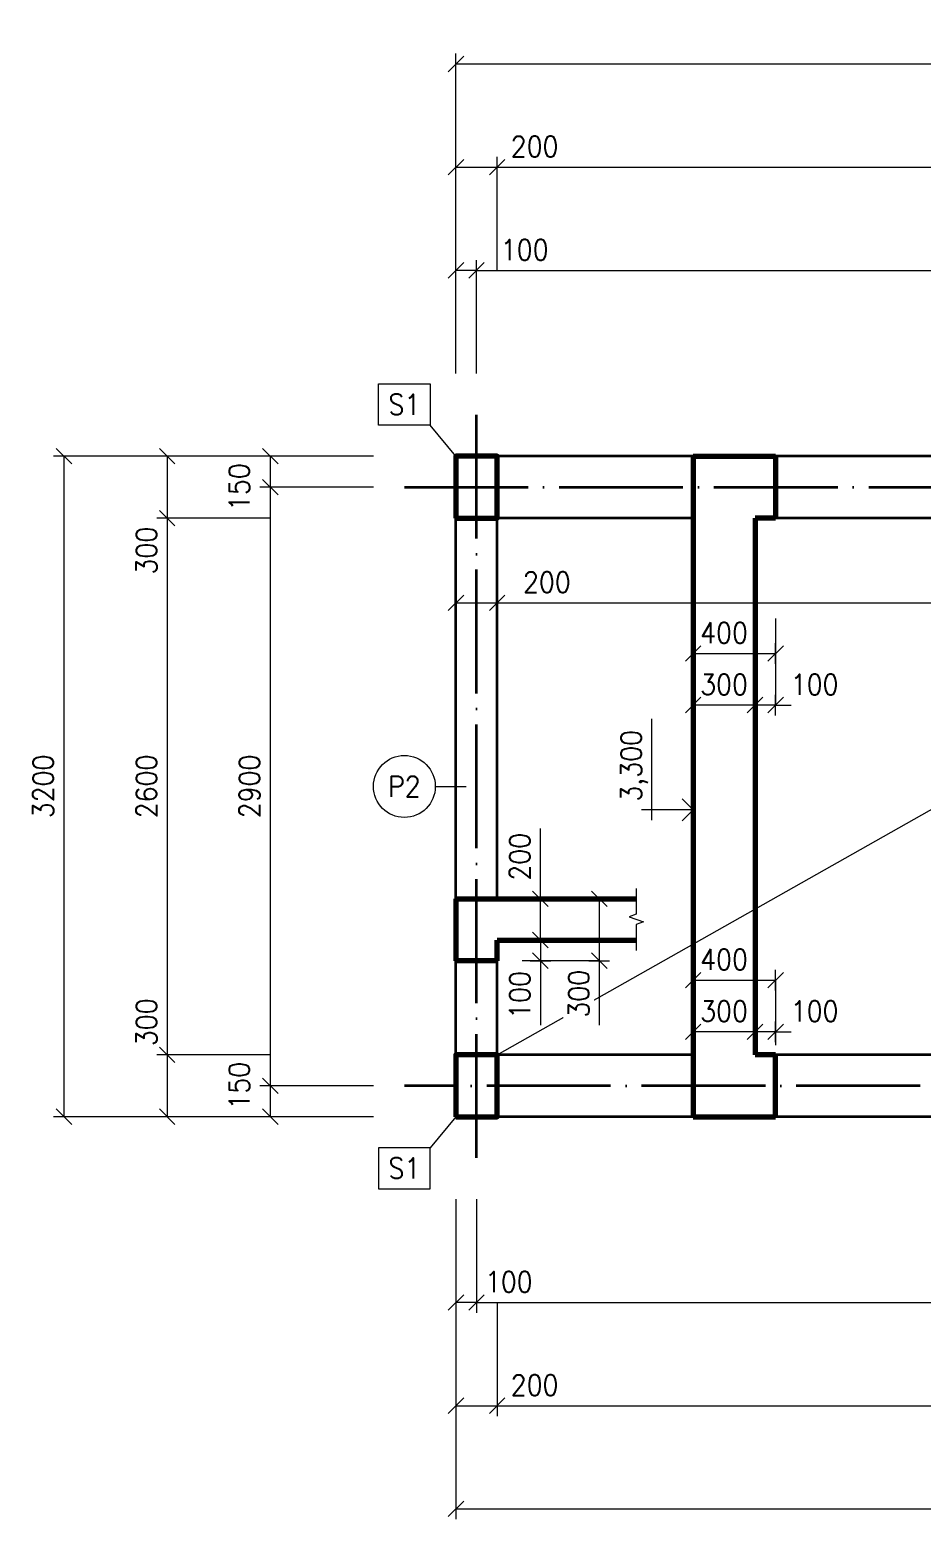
# Model space of a CAD drawing. Header units: millimetres. Extents: x 12191 to 26296, y 7885 to 15101.
# Drawn here: x 12191 to 16516, y 7885 to 15101 of the extents above; entities that cross this region are included whole.
import ezdxf

# ---------------------------------------------------------------- set-up
doc = ezdxf.new("R2010")
doc.units = ezdxf.units.MM
doc.header["$LTSCALE"] = 25
doc.header["$MEASUREMENT"] = 0
doc.linetypes.add('ACAD_ISO04W100', pattern=[30, 24, -3, 0, -3])
for name, color, linetype, lineweight in [('0.18', 51, 'Continuous', 18), ('0.35', 6, 'Continuous', 35), ('0.7', 30, 'Continuous', 70)]:
    doc.layers.add(name, color=color, linetype=linetype, lineweight=lineweight)
doc.styles.add('MyTextStyle', font='romans.shx', dxfattribs={"width": 0.9})
doc.dimstyles.new('Standard SK ext', dxfattribs={"dimtxt": 100, "dimasz": 75, "dimexe": 50, "dimexo": 0, "dimgap": 50, "dimtad": 1, "dimdec": 0, "dimrnd": 5, "dimzin": 0, "dimdsep": 46, "dimtxsty": 'MyTextStyle', "dimblk": 'OBLIQUE', "dimcen": 0, "dimclrd": 51, "dimclre": 51, "dimadec": 0, "dimazin": 0, "dimtfac": 1, "dimtdec": 0, "dimtofl": 0, "dimtmove": 0, "dimatfit": 2, "dimfxl": 500, "dimfxlon": 1, "dimtolj": 1, "dimtzin": 0, "dimlwd": 18, "dimlwe": 18, "dimarcsym": 0})
doc.dimstyles.new('Standard SK int', dxfattribs={"dimtxt": 100, "dimasz": 75, "dimexe": 50, "dimexo": 0, "dimgap": 50, "dimtad": 1, "dimdec": 0, "dimrnd": 5, "dimzin": 0, "dimtxsty": 'MyTextStyle', "dimblk": 'OBLIQUE', "dimcen": 0, "dimclrd": 51, "dimclre": 51, "dimadec": 0, "dimazin": 1, "dimtm": 1e-09, "dimtfac": 1, "dimtdec": 0, "dimtofl": 0, "dimtmove": 0, "dimatfit": 2, "dimfxl": 50, "dimfxlon": 1, "dimtfill": 1, "dimtfillclr": 250, "dimtolj": 1, "dimtzin": 0, "dimlwd": 18, "dimlwe": 18, "dimarcsym": 0})

# ---------------------------------------------------------------- blocks, each defined once
blk = doc.blocks.new('_Oblique')
at = {"color": 0, "linetype": 'ByBlock', "lineweight": -2}
blk.add_line((-0.5, -0.5), (0.5, 0.5), dxfattribs=at)
blk = doc.blocks.new('*D2')
at = {"layer": '0.18', "color": 51, "linetype": 'Continuous', "lineweight": 18, "transparency": 16777216}
for p, q in [((14356.3, 9435.3), (14356.3, 8885.3)), ((19156.3, 9435.3), (19156.3, 8885.3)), ((14356.3, 8935.3), (19156.3, 8935.3))]:
    blk.add_line(p, q, dxfattribs=at)
at = {"layer": 'Defpoints', "color": 0, "linetype": 'Continuous', "transparency": 16777216}
for p in [(14356.3, 9935.3), (19156.3, 9935.3), (19156.3, 8935.3)]:
    blk.add_point(p, dxfattribs=at)
at = {"layer": '0.18', "color": 51, "linetype": 'Continuous', "lineweight": 18, "transparency": 16777216, "xscale": 75, "yscale": 75, "zscale": 75, "rotation": 180}
blk.add_blockref('_Oblique', (14356.3, 8935.3), dxfattribs=at)
at = {"layer": '0.18', "color": 51, "linetype": 'Continuous', "lineweight": 18, "transparency": 16777216, "xscale": 75, "yscale": 75, "zscale": 75}
blk.add_blockref('_Oblique', (19156.3, 8935.3), dxfattribs=at)
at = {"layer": '0.18', "color": 0, "linetype": 'Continuous', "transparency": 16777216, "insert": (16756.3, 9035.3), "char_height": 100, "attachment_point": 5, "style": 'MyTextStyle'}
blk.add_mtext('\\A1;4800', dxfattribs=at)
blk = doc.blocks.new('*D4')
at = {"layer": '0.18', "color": 51, "linetype": 'Continuous', "lineweight": 18, "transparency": 16777216}
for p, q in [((14256.3, 9435.3), (14256.3, 8885.3)), ((14356.3, 9435.3), (14356.3, 8885.3)), ((14356.3, 8935.3), (14256.3, 8935.3))]:
    blk.add_line(p, q, dxfattribs=at)
at = {"layer": 'Defpoints', "color": 0, "linetype": 'Continuous', "transparency": 16777216}
for p in [(14256.3, 9935.3), (14356.3, 9935.3), (14256.3, 8935.3)]:
    blk.add_point(p, dxfattribs=at)
at = {"layer": '0.18', "color": 51, "linetype": 'Continuous', "lineweight": 18, "transparency": 16777216, "xscale": 75, "yscale": 75, "zscale": 75, "rotation": 180}
blk.add_blockref('_Oblique', (14256.3, 8935.3), dxfattribs=at)
at = {"layer": '0.18', "color": 51, "linetype": 'Continuous', "lineweight": 18, "transparency": 16777216, "xscale": 75, "yscale": 75, "zscale": 75}
blk.add_blockref('_Oblique', (14356.3, 8935.3), dxfattribs=at)
at = {"layer": '0.18', "color": 0, "linetype": 'Continuous', "transparency": 16777216, "insert": (14512.4, 9035.3), "char_height": 100, "attachment_point": 5, "style": 'MyTextStyle'}
blk.add_mtext('\\A1;100', dxfattribs=at)
blk = doc.blocks.new('*D5')
at = {"layer": '0.18', "color": 51, "linetype": 'Continuous', "lineweight": 18, "transparency": 16777216}
for p, q in [((14256.3, 8935.3), (14256.3, 8385.3)), ((14456.3, 8935.3), (14456.3, 8385.3)), ((14256.3, 8435.3), (14456.3, 8435.3))]:
    blk.add_line(p, q, dxfattribs=at)
at = {"layer": 'Defpoints', "color": 0, "linetype": 'Continuous', "transparency": 16777216}
for p in [(14256.3, 9893.4), (14456.3, 9893.4), (14456.3, 8435.3)]:
    blk.add_point(p, dxfattribs=at)
at = {"layer": '0.18', "color": 51, "linetype": 'Continuous', "lineweight": 18, "transparency": 16777216, "xscale": 75, "yscale": 75, "zscale": 75, "rotation": 180}
blk.add_blockref('_Oblique', (14256.3, 8435.3), dxfattribs=at)
at = {"layer": '0.18', "color": 51, "linetype": 'Continuous', "lineweight": 18, "transparency": 16777216, "xscale": 75, "yscale": 75, "zscale": 75}
blk.add_blockref('_Oblique', (14456.3, 8435.3), dxfattribs=at)
at = {"layer": '0.18', "color": 0, "linetype": 'Continuous', "transparency": 16777216, "insert": (14637.4, 8535.3), "char_height": 100, "attachment_point": 5, "style": 'MyTextStyle'}
blk.add_mtext('\\A1;200', dxfattribs=at)
blk = doc.blocks.new('*D6')
at = {"layer": '0.18', "color": 51, "linetype": 'Continuous', "lineweight": 18, "transparency": 16777216}
for p, q in [((14456.3, 8935.3), (14456.3, 8385.3)), ((19056.3, 8935.3), (19056.3, 8385.3)), ((14456.3, 8435.3), (19056.3, 8435.3))]:
    blk.add_line(p, q, dxfattribs=at)
at = {"layer": 'Defpoints', "color": 0, "linetype": 'Continuous', "transparency": 16777216}
for p in [(14456.3, 9893.4), (19056.3, 9893.4), (19056.3, 8435.3)]:
    blk.add_point(p, dxfattribs=at)
at = {"layer": '0.18', "color": 51, "linetype": 'Continuous', "lineweight": 18, "transparency": 16777216, "xscale": 75, "yscale": 75, "zscale": 75, "rotation": 180}
blk.add_blockref('_Oblique', (14456.3, 8435.3), dxfattribs=at)
at = {"layer": '0.18', "color": 51, "linetype": 'Continuous', "lineweight": 18, "transparency": 16777216, "xscale": 75, "yscale": 75, "zscale": 75}
blk.add_blockref('_Oblique', (19056.3, 8435.3), dxfattribs=at)
at = {"layer": '0.18', "color": 0, "linetype": 'Continuous', "transparency": 16777216, "insert": (16756.3, 8535.3), "char_height": 100, "attachment_point": 5, "style": 'MyTextStyle'}
blk.add_mtext('\\A1;4600', dxfattribs=at)
blk = doc.blocks.new('*D8')
at = {"layer": '0.18', "color": 51, "linetype": 'Continuous', "lineweight": 18, "transparency": 16777216}
for p, q in [((14256.3, 8435.3), (14256.3, 7885.3)), ((19256.3, 8435.3), (19256.3, 7885.3)), ((14256.3, 7935.3), (19256.3, 7935.3))]:
    blk.add_line(p, q, dxfattribs=at)
at = {"layer": 'Defpoints', "color": 0, "linetype": 'Continuous', "transparency": 16777216}
for p in [(14256.3, 9935.3), (19256.3, 9935.3), (19256.3, 7935.3)]:
    blk.add_point(p, dxfattribs=at)
at = {"layer": '0.18', "color": 51, "linetype": 'Continuous', "lineweight": 18, "transparency": 16777216, "xscale": 75, "yscale": 75, "zscale": 75, "rotation": 180}
blk.add_blockref('_Oblique', (14256.3, 7935.3), dxfattribs=at)
at = {"layer": '0.18', "color": 51, "linetype": 'Continuous', "lineweight": 18, "transparency": 16777216, "xscale": 75, "yscale": 75, "zscale": 75}
blk.add_blockref('_Oblique', (19256.3, 7935.3), dxfattribs=at)
at = {"layer": '0.18', "color": 0, "linetype": 'Continuous', "transparency": 16777216, "insert": (16756.3, 8035.3), "char_height": 100, "attachment_point": 5, "style": 'MyTextStyle'}
blk.add_mtext('\\A1;5000', dxfattribs=at)
blk = doc.blocks.new('*D13')
at = {"layer": '0.18', "color": 51, "linetype": 'Continuous', "lineweight": 18, "transparency": 16777216}
for p, q in [((14356.3, 13435.3), (14356.3, 13985.3)), ((14356.3, 13935.3), (19156.3, 13935.3)), ((19156.3, 13435.3), (19156.3, 13985.3))]:
    blk.add_line(p, q, dxfattribs=at)
at = {"layer": 'Defpoints', "color": 0, "linetype": 'Continuous', "transparency": 16777216}
for p in [(19156.3, 13935.3), (14356.3, 12935.3), (19156.3, 12935.3)]:
    blk.add_point(p, dxfattribs=at)
at = {"layer": '0.18', "color": 51, "linetype": 'Continuous', "lineweight": 18, "transparency": 16777216, "xscale": 75, "yscale": 75, "zscale": 75, "rotation": 180}
blk.add_blockref('_Oblique', (14356.3, 13935.3), dxfattribs=at)
at = {"layer": '0.18', "color": 51, "linetype": 'Continuous', "lineweight": 18, "transparency": 16777216, "xscale": 75, "yscale": 75, "zscale": 75}
blk.add_blockref('_Oblique', (19156.3, 13935.3), dxfattribs=at)
at = {"layer": '0.18', "color": 0, "linetype": 'Continuous', "transparency": 16777216, "insert": (16756.3, 14035.3), "char_height": 100, "attachment_point": 5, "style": 'MyTextStyle'}
blk.add_mtext('\\A1;4800', dxfattribs=at)
blk = doc.blocks.new('*D15')
at = {"layer": '0.18', "color": 51, "linetype": 'Continuous', "lineweight": 18, "transparency": 16777216}
for p, q in [((14256.3, 13435.3), (14256.3, 13985.3)), ((14356.3, 13935.3), (14256.3, 13935.3)), ((14356.3, 13435.3), (14356.3, 13985.3))]:
    blk.add_line(p, q, dxfattribs=at)
at = {"layer": 'Defpoints', "color": 0, "linetype": 'Continuous', "transparency": 16777216}
for p in [(14256.3, 13935.3), (14256.3, 12935.3), (14356.3, 12935.3)]:
    blk.add_point(p, dxfattribs=at)
at = {"layer": '0.18', "color": 51, "linetype": 'Continuous', "lineweight": 18, "transparency": 16777216, "xscale": 75, "yscale": 75, "zscale": 75, "rotation": 180}
blk.add_blockref('_Oblique', (14256.3, 13935.3), dxfattribs=at)
at = {"layer": '0.18', "color": 51, "linetype": 'Continuous', "lineweight": 18, "transparency": 16777216, "xscale": 75, "yscale": 75, "zscale": 75}
blk.add_blockref('_Oblique', (14356.3, 13935.3), dxfattribs=at)
at = {"layer": '0.18', "color": 0, "linetype": 'Continuous', "transparency": 16777216, "insert": (14589.4, 14035.3), "char_height": 100, "attachment_point": 5, "style": 'MyTextStyle'}
blk.add_mtext('\\A1;100', dxfattribs=at)
blk = doc.blocks.new('*D10')
at = {"layer": '0.18', "color": 51, "linetype": 'Continuous', "lineweight": 18, "transparency": 16777216}
for p, q in [((14256.3, 13935.3), (14256.3, 14485.3)), ((14256.3, 14435.3), (14456.3, 14435.3)), ((14456.3, 13935.3), (14456.3, 14485.3))]:
    blk.add_line(p, q, dxfattribs=at)
at = {"layer": 'Defpoints', "color": 0, "linetype": 'Continuous', "transparency": 16777216}
for p in [(14456.3, 14435.3), (14256.3, 12977.3), (14456.3, 12977.3)]:
    blk.add_point(p, dxfattribs=at)
at = {"layer": '0.18', "color": 51, "linetype": 'Continuous', "lineweight": 18, "transparency": 16777216, "xscale": 75, "yscale": 75, "zscale": 75, "rotation": 180}
blk.add_blockref('_Oblique', (14256.3, 14435.3), dxfattribs=at)
at = {"layer": '0.18', "color": 51, "linetype": 'Continuous', "lineweight": 18, "transparency": 16777216, "xscale": 75, "yscale": 75, "zscale": 75}
blk.add_blockref('_Oblique', (14456.3, 14435.3), dxfattribs=at)
at = {"layer": '0.18', "color": 0, "linetype": 'Continuous', "transparency": 16777216, "insert": (14637.4, 14535.3), "char_height": 100, "attachment_point": 5, "style": 'MyTextStyle'}
blk.add_mtext('\\A1;200', dxfattribs=at)
blk = doc.blocks.new('*D11')
at = {"layer": '0.18', "color": 51, "linetype": 'Continuous', "lineweight": 18, "transparency": 16777216}
for p, q in [((14456.3, 13935.3), (14456.3, 14485.3)), ((14456.3, 14435.3), (19056.3, 14435.3)), ((19056.3, 13935.3), (19056.3, 14485.3))]:
    blk.add_line(p, q, dxfattribs=at)
at = {"layer": 'Defpoints', "color": 0, "linetype": 'Continuous', "transparency": 16777216}
for p in [(19056.3, 14435.3), (14456.3, 12977.3), (19056.3, 12977.3)]:
    blk.add_point(p, dxfattribs=at)
at = {"layer": '0.18', "color": 51, "linetype": 'Continuous', "lineweight": 18, "transparency": 16777216, "xscale": 75, "yscale": 75, "zscale": 75, "rotation": 180}
blk.add_blockref('_Oblique', (14456.3, 14435.3), dxfattribs=at)
at = {"layer": '0.18', "color": 51, "linetype": 'Continuous', "lineweight": 18, "transparency": 16777216, "xscale": 75, "yscale": 75, "zscale": 75}
blk.add_blockref('_Oblique', (19056.3, 14435.3), dxfattribs=at)
at = {"layer": '0.18', "color": 0, "linetype": 'Continuous', "transparency": 16777216, "insert": (16756.3, 14535.3), "char_height": 100, "attachment_point": 5, "style": 'MyTextStyle'}
blk.add_mtext('\\A1;4600', dxfattribs=at)
blk = doc.blocks.new('*D12')
at = {"layer": '0.18', "color": 51, "linetype": 'Continuous', "lineweight": 18, "transparency": 16777216}
for p, q in [((14256.3, 14435.3), (14256.3, 14985.3)), ((19256.3, 14435.3), (19256.3, 14985.3)), ((14256.3, 14935.3), (19256.3, 14935.3))]:
    blk.add_line(p, q, dxfattribs=at)
at = {"layer": 'Defpoints', "color": 0, "linetype": 'Continuous', "transparency": 16777216}
for p in [(19256.3, 14935.3), (14256.3, 12935.3), (19256.3, 12935.3)]:
    blk.add_point(p, dxfattribs=at)
at = {"layer": '0.18', "color": 51, "linetype": 'Continuous', "lineweight": 18, "transparency": 16777216, "xscale": 75, "yscale": 75, "zscale": 75, "rotation": 180}
blk.add_blockref('_Oblique', (14256.3, 14935.3), dxfattribs=at)
at = {"layer": '0.18', "color": 51, "linetype": 'Continuous', "lineweight": 18, "transparency": 16777216, "xscale": 75, "yscale": 75, "zscale": 75}
blk.add_blockref('_Oblique', (19256.3, 14935.3), dxfattribs=at)
at = {"layer": '0.18', "color": 0, "linetype": 'Continuous', "transparency": 16777216, "insert": (16756.3, 15035.3), "char_height": 100, "attachment_point": 5, "style": 'MyTextStyle'}
blk.add_mtext('\\A1;5000', dxfattribs=at)
blk = doc.blocks.new('*D29')
at = {"layer": '0.18', "color": 51, "linetype": 'Continuous', "lineweight": 18, "transparency": 16777216}
for p, q in [((13856.3, 13035.3), (13306.3, 13035.3)), ((13356.3, 13035.3), (13356.3, 12885.3)), ((13856.3, 12885.3), (13306.3, 12885.3))]:
    blk.add_line(p, q, dxfattribs=at)
at = {"layer": 'Defpoints', "color": 0, "linetype": 'Continuous', "transparency": 16777216}
for p in [(14356.3, 13035.3), (13356.3, 12885.3), (14356.3, 12885.3)]:
    blk.add_point(p, dxfattribs=at)
at = {"layer": '0.18', "color": 51, "linetype": 'Continuous', "lineweight": 18, "transparency": 16777216, "xscale": 75, "yscale": 75, "zscale": 75}
for p, rotation in [((13356.3, 13035.3), 90), ((13356.3, 12885.3), 270)]:
    blk.add_blockref('_Oblique', p, dxfattribs=dict(at, rotation=rotation))
at = {"layer": '0.18', "color": 0, "linetype": 'Continuous', "transparency": 16777216, "insert": (13206.3, 12885.3), "char_height": 100, "attachment_point": 5, "rotation": 90, "style": 'MyTextStyle'}
blk.add_mtext('\\A1;150', dxfattribs=at)
blk = doc.blocks.new('*D24')
at = {"layer": '0.18', "color": 51, "linetype": 'Continuous', "lineweight": 18, "transparency": 16777216}
for p, q in [((13856.3, 12885.3), (13306.3, 12885.3)), ((13356.3, 12885.3), (13356.3, 9985.3)), ((13856.3, 9985.3), (13306.3, 9985.3))]:
    blk.add_line(p, q, dxfattribs=at)
at = {"layer": 'Defpoints', "color": 0, "linetype": 'Continuous', "transparency": 16777216}
for p in [(14356.3, 12885.3), (13356.3, 9985.3), (14356.3, 9985.3)]:
    blk.add_point(p, dxfattribs=at)
at = {"layer": '0.18', "color": 51, "linetype": 'Continuous', "lineweight": 18, "transparency": 16777216, "xscale": 75, "yscale": 75, "zscale": 75}
for p, rotation in [((13356.3, 12885.3), 90), ((13356.3, 9985.3), 270)]:
    blk.add_blockref('_Oblique', p, dxfattribs=dict(at, rotation=rotation))
at = {"layer": '0.18', "color": 0, "linetype": 'Continuous', "transparency": 16777216, "insert": (13256.3, 11435.3), "char_height": 100, "attachment_point": 5, "rotation": 90, "style": 'MyTextStyle'}
blk.add_mtext('\\A1;2900', dxfattribs=at)
blk = doc.blocks.new('*D25')
at = {"layer": '0.18', "color": 51, "linetype": 'Continuous', "lineweight": 18, "transparency": 16777216}
for p, q in [((13856.3, 9985.3), (13306.3, 9985.3)), ((13356.3, 9985.3), (13356.3, 9835.3)), ((13856.3, 9835.3), (13306.3, 9835.3))]:
    blk.add_line(p, q, dxfattribs=at)
at = {"layer": 'Defpoints', "color": 0, "linetype": 'Continuous', "transparency": 16777216}
for p in [(14356.3, 9985.3), (13356.3, 9835.3), (14356.3, 9835.3)]:
    blk.add_point(p, dxfattribs=at)
at = {"layer": '0.18', "color": 51, "linetype": 'Continuous', "lineweight": 18, "transparency": 16777216, "xscale": 75, "yscale": 75, "zscale": 75}
for p, rotation in [((13356.3, 9985.3), 90), ((13356.3, 9835.3), 270)]:
    blk.add_blockref('_Oblique', p, dxfattribs=dict(at, rotation=rotation))
at = {"layer": '0.18', "color": 0, "linetype": 'Continuous', "transparency": 16777216, "insert": (13206.3, 9985.3), "char_height": 100, "attachment_point": 5, "rotation": 90, "style": 'MyTextStyle'}
blk.add_mtext('\\A1;150', dxfattribs=at)
blk = doc.blocks.new('*D26')
at = {"layer": '0.18', "color": 51, "linetype": 'Continuous', "lineweight": 18, "transparency": 16777216}
for p, q in [((13356.3, 13035.3), (12806.3, 13035.3)), ((12856.3, 13035.3), (12856.3, 12735.3)), ((13356.3, 12735.3), (12806.3, 12735.3))]:
    blk.add_line(p, q, dxfattribs=at)
at = {"layer": 'Defpoints', "color": 0, "linetype": 'Continuous', "transparency": 16777216}
for p in [(14356.3, 13035.3), (12856.3, 12735.3), (14356.3, 12735.3)]:
    blk.add_point(p, dxfattribs=at)
at = {"layer": '0.18', "color": 51, "linetype": 'Continuous', "lineweight": 18, "transparency": 16777216, "xscale": 75, "yscale": 75, "zscale": 75}
for p, rotation in [((12856.3, 13035.3), 90), ((12856.3, 12735.3), 270)]:
    blk.add_blockref('_Oblique', p, dxfattribs=dict(at, rotation=rotation))
at = {"layer": '0.18', "color": 0, "linetype": 'Continuous', "transparency": 16777216, "insert": (12756.3, 12577.6), "char_height": 100, "attachment_point": 5, "rotation": 90, "style": 'MyTextStyle'}
blk.add_mtext('\\A1;300', dxfattribs=at)
blk = doc.blocks.new('*D27')
at = {"layer": '0.18', "color": 51, "linetype": 'Continuous', "lineweight": 18, "transparency": 16777216}
for p, q in [((13356.3, 12735.3), (12806.3, 12735.3)), ((12856.3, 12735.3), (12856.3, 10135.3)), ((13356.3, 10135.3), (12806.3, 10135.3))]:
    blk.add_line(p, q, dxfattribs=at)
at = {"layer": 'Defpoints', "color": 0, "linetype": 'Continuous', "transparency": 16777216}
for p in [(14356.3, 12735.3), (12856.3, 10135.3), (14356.3, 10135.3)]:
    blk.add_point(p, dxfattribs=at)
at = {"layer": '0.18', "color": 51, "linetype": 'Continuous', "lineweight": 18, "transparency": 16777216, "xscale": 75, "yscale": 75, "zscale": 75}
for p, rotation in [((12856.3, 12735.3), 90), ((12856.3, 10135.3), 270)]:
    blk.add_blockref('_Oblique', p, dxfattribs=dict(at, rotation=rotation))
at = {"layer": '0.18', "color": 0, "linetype": 'Continuous', "transparency": 16777216, "insert": (12756.3, 11435.3), "char_height": 100, "attachment_point": 5, "rotation": 90, "style": 'MyTextStyle'}
blk.add_mtext('\\A1;2600', dxfattribs=at)
blk = doc.blocks.new('*D28')
at = {"layer": '0.18', "color": 51, "linetype": 'Continuous', "lineweight": 18, "transparency": 16777216}
for p, q in [((13356.3, 10135.3), (12806.3, 10135.3)), ((12856.3, 10135.3), (12856.3, 9835.3)), ((13356.3, 9835.3), (12806.3, 9835.3))]:
    blk.add_line(p, q, dxfattribs=at)
at = {"layer": 'Defpoints', "color": 0, "linetype": 'Continuous', "transparency": 16777216}
for p in [(14356.3, 10135.3), (12856.3, 9835.3), (14356.3, 9835.3)]:
    blk.add_point(p, dxfattribs=at)
at = {"layer": '0.18', "color": 51, "linetype": 'Continuous', "lineweight": 18, "transparency": 16777216, "xscale": 75, "yscale": 75, "zscale": 75}
for p, rotation in [((12856.3, 10135.3), 90), ((12856.3, 9835.3), 270)]:
    blk.add_blockref('_Oblique', p, dxfattribs=dict(at, rotation=rotation))
at = {"layer": '0.18', "color": 0, "linetype": 'Continuous', "transparency": 16777216, "insert": (12756.3, 10292.8), "char_height": 100, "attachment_point": 5, "rotation": 90, "style": 'MyTextStyle'}
blk.add_mtext('\\A1;300', dxfattribs=at)
blk = doc.blocks.new('*D23')
at = {"layer": '0.18', "color": 51, "linetype": 'Continuous', "lineweight": 18, "transparency": 16777216}
for p, q in [((12856.3, 13035.3), (12306.3, 13035.3)), ((12356.3, 13035.3), (12356.3, 9835.3)), ((12856.3, 9835.3), (12306.3, 9835.3))]:
    blk.add_line(p, q, dxfattribs=at)
at = {"layer": 'Defpoints', "color": 0, "linetype": 'Continuous', "transparency": 16777216}
for p in [(14356.3, 13035.3), (12356.3, 9835.3), (14356.3, 9835.3)]:
    blk.add_point(p, dxfattribs=at)
at = {"layer": '0.18', "color": 51, "linetype": 'Continuous', "lineweight": 18, "transparency": 16777216, "xscale": 75, "yscale": 75, "zscale": 75}
for p, rotation in [((12356.3, 13035.3), 90), ((12356.3, 9835.3), 270)]:
    blk.add_blockref('_Oblique', p, dxfattribs=dict(at, rotation=rotation))
at = {"layer": '0.18', "color": 0, "linetype": 'Continuous', "transparency": 16777216, "insert": (12256.3, 11435.3), "char_height": 100, "attachment_point": 5, "rotation": 90, "style": 'MyTextStyle'}
blk.add_mtext('\\A1;3200', dxfattribs=at)
blk = doc.blocks.new('*D30')
at = {"layer": '0.18', "color": 51, "linetype": 'Continuous', "lineweight": 18, "transparency": 16777216}
for p, q in [((14256.3, 12374.8), (14256.3, 12274.8)), ((14456.3, 12374.8), (14456.3, 12274.8)), ((14256.3, 12324.8), (14456.3, 12324.8)), ((14456.3, 12324.8), (14862.8, 12324.8))]:
    blk.add_line(p, q, dxfattribs=at)
at = {"layer": 'Defpoints', "color": 0, "linetype": 'Continuous', "transparency": 16777216}
for p in [(14256.3, 12735.3), (14456.3, 12735.3), (14456.3, 12324.8)]:
    blk.add_point(p, dxfattribs=at)
at = {"layer": '0.18', "color": 51, "linetype": 'Continuous', "lineweight": 18, "transparency": 16777216, "xscale": 75, "yscale": 75, "zscale": 75, "rotation": 180}
blk.add_blockref('_Oblique', (14256.3, 12324.8), dxfattribs=at)
at = {"layer": '0.18', "color": 51, "linetype": 'Continuous', "lineweight": 18, "transparency": 16777216, "xscale": 75, "yscale": 75, "zscale": 75}
blk.add_blockref('_Oblique', (14456.3, 12324.8), dxfattribs=at)
at = {"layer": '0.18', "color": 0, "linetype": 'Continuous', "transparency": 16777216, "insert": (14697, 12424.8), "char_height": 100, "attachment_point": 5, "style": 'MyTextStyle', "bg_fill": 3, "box_fill_scale": 1.25, "bg_fill_color": 256, "bg_fill_true_color": 13158600, "bg_fill_transparency": 0}
blk.add_mtext('\\A1;200', dxfattribs=at)
blk = doc.blocks.new('*D31')
at = {"layer": '0.18', "color": 51, "linetype": 'Continuous', "lineweight": 18, "transparency": 16777216}
for p, q in [((14456.3, 12374.8), (14456.3, 12274.8)), ((19056.3, 12374.8), (19056.3, 12274.8)), ((14456.3, 12324.8), (19056.3, 12324.8))]:
    blk.add_line(p, q, dxfattribs=at)
at = {"layer": 'Defpoints', "color": 0, "linetype": 'Continuous', "transparency": 16777216}
for p in [(14456.3, 12735.3), (19056.3, 12735.3), (19056.3, 12324.8)]:
    blk.add_point(p, dxfattribs=at)
at = {"layer": '0.18', "color": 51, "linetype": 'Continuous', "lineweight": 18, "transparency": 16777216, "xscale": 75, "yscale": 75, "zscale": 75, "rotation": 180}
blk.add_blockref('_Oblique', (14456.3, 12324.8), dxfattribs=at)
at = {"layer": '0.18', "color": 51, "linetype": 'Continuous', "lineweight": 18, "transparency": 16777216, "xscale": 75, "yscale": 75, "zscale": 75}
blk.add_blockref('_Oblique', (19056.3, 12324.8), dxfattribs=at)
at = {"layer": '0.18', "color": 0, "linetype": 'Continuous', "transparency": 16777216, "insert": (16756.3, 12424.8), "char_height": 100, "attachment_point": 5, "style": 'MyTextStyle', "bg_fill": 3, "box_fill_scale": 1.25, "bg_fill_color": 256, "bg_fill_true_color": 13158600, "bg_fill_transparency": 0}
blk.add_mtext('\\A1;4600', dxfattribs=at)
blk = doc.blocks.new('*D36')
at = {"layer": '0.18', "color": 51, "linetype": 'Continuous', "lineweight": 18, "transparency": 16777216}
for p, q in [((15405.8, 10447), (15405.8, 10547)), ((15805.8, 10447), (15805.8, 10547)), ((15405.8, 10497), (15805.8, 10497))]:
    blk.add_line(p, q, dxfattribs=at)
at = {"layer": 'Defpoints', "color": 0, "linetype": 'Continuous', "transparency": 16777216}
for p in [(15805.8, 10497), (15405.8, 9835.3), (15805.8, 9835.3)]:
    blk.add_point(p, dxfattribs=at)
at = {"layer": '0.18', "color": 51, "linetype": 'Continuous', "lineweight": 18, "transparency": 16777216, "xscale": 75, "yscale": 75, "zscale": 75, "rotation": 180}
blk.add_blockref('_Oblique', (15405.8, 10497), dxfattribs=at)
at = {"layer": '0.18', "color": 51, "linetype": 'Continuous', "lineweight": 18, "transparency": 16777216, "xscale": 75, "yscale": 75, "zscale": 75}
blk.add_blockref('_Oblique', (15805.8, 10497), dxfattribs=at)
at = {"layer": '0.18', "color": 0, "linetype": 'Continuous', "transparency": 16777216, "insert": (15555.8, 10597), "char_height": 100, "attachment_point": 5, "style": 'MyTextStyle'}
blk.add_mtext('\\A1;400', dxfattribs=at)
blk = doc.blocks.new('*D37')
at = {"layer": '0.18', "color": 51, "linetype": 'Continuous', "lineweight": 18, "transparency": 16777216}
for p, q in [((15405.8, 10196.8), (15405.8, 10296.8)), ((15705.8, 10246.8), (15405.8, 10246.8)), ((15705.8, 10196.8), (15705.8, 10296.8))]:
    blk.add_line(p, q, dxfattribs=at)
at = {"layer": 'Defpoints', "color": 0, "linetype": 'Continuous', "transparency": 16777216}
for p in [(15405.8, 10246.8), (15405.8, 9835.3), (15705.8, 9835.3)]:
    blk.add_point(p, dxfattribs=at)
at = {"layer": '0.18', "color": 51, "linetype": 'Continuous', "lineweight": 18, "transparency": 16777216, "xscale": 75, "yscale": 75, "zscale": 75, "rotation": 180}
blk.add_blockref('_Oblique', (15405.8, 10246.8), dxfattribs=at)
at = {"layer": '0.18', "color": 51, "linetype": 'Continuous', "lineweight": 18, "transparency": 16777216, "xscale": 75, "yscale": 75, "zscale": 75}
blk.add_blockref('_Oblique', (15705.8, 10246.8), dxfattribs=at)
at = {"layer": '0.18', "color": 0, "linetype": 'Continuous', "transparency": 16777216, "insert": (15555.8, 10346.8), "char_height": 100, "attachment_point": 5, "style": 'MyTextStyle'}
blk.add_mtext('\\A1;300', dxfattribs=at)
blk = doc.blocks.new('*D38')
at = {"layer": '0.18', "color": 51, "linetype": 'Continuous', "lineweight": 18, "transparency": 16777216}
for p, q in [((15705.8, 10246.8), (15630.8, 10246.8)), ((15705.8, 10196.8), (15705.8, 10296.8)), ((15805.8, 10196.8), (15805.8, 10296.8)), ((15805.8, 10246.8), (15880.8, 10246.8))]:
    blk.add_line(p, q, dxfattribs=at)
at = {"layer": 'Defpoints', "color": 0, "linetype": 'Continuous', "transparency": 16777216}
for p in [(15805.8, 10246.8), (15805.8, 10135.3), (15705.8, 9835.3)]:
    blk.add_point(p, dxfattribs=at)
at = {"layer": '0.18', "color": 51, "linetype": 'Continuous', "lineweight": 18, "transparency": 16777216, "xscale": 75, "yscale": 75, "zscale": 75}
blk.add_blockref('_Oblique', (15705.8, 10246.8), dxfattribs=at)
at = {"layer": '0.18', "color": 0, "linetype": 'Continuous', "transparency": 16777216, "insert": (15994.7, 10346.8), "char_height": 100, "attachment_point": 5, "style": 'MyTextStyle', "bg_fill": 3, "box_fill_scale": 1.25, "bg_fill_color": 256, "bg_fill_true_color": 13158600, "bg_fill_transparency": 0}
blk.add_mtext('\\A1;100', dxfattribs=at)
at = {"layer": '0.18', "color": 51, "linetype": 'Continuous', "lineweight": 18, "transparency": 16777216, "xscale": 75, "yscale": 75, "zscale": 75, "rotation": 180}
blk.add_blockref('_Oblique', (15805.8, 10246.8), dxfattribs=at)
blk = doc.blocks.new('*D39')
at = {"layer": '0.18', "color": 51, "linetype": 'Continuous', "lineweight": 18, "transparency": 16777216}
for p, q in [((15405.8, 12029.7), (15405.8, 12129.7)), ((15805.8, 12029.7), (15805.8, 12129.7)), ((15405.8, 12079.7), (15805.8, 12079.7))]:
    blk.add_line(p, q, dxfattribs=at)
at = {"layer": 'Defpoints', "color": 0, "linetype": 'Continuous', "transparency": 16777216}
for p in [(15805.8, 12079.7), (15405.8, 11418), (15805.8, 11418)]:
    blk.add_point(p, dxfattribs=at)
at = {"layer": '0.18', "color": 51, "linetype": 'Continuous', "lineweight": 18, "transparency": 16777216, "xscale": 75, "yscale": 75, "zscale": 75, "rotation": 180}
blk.add_blockref('_Oblique', (15405.8, 12079.7), dxfattribs=at)
at = {"layer": '0.18', "color": 51, "linetype": 'Continuous', "lineweight": 18, "transparency": 16777216, "xscale": 75, "yscale": 75, "zscale": 75}
blk.add_blockref('_Oblique', (15805.8, 12079.7), dxfattribs=at)
at = {"layer": '0.18', "color": 0, "linetype": 'Continuous', "transparency": 16777216, "insert": (15555.8, 12179.7), "char_height": 100, "attachment_point": 5, "style": 'MyTextStyle'}
blk.add_mtext('\\A1;400', dxfattribs=at)
blk = doc.blocks.new('*D40')
at = {"layer": '0.18', "color": 51, "linetype": 'Continuous', "lineweight": 18, "transparency": 16777216}
for p, q in [((15405.8, 11779.5), (15405.8, 11879.5)), ((15705.8, 11779.5), (15705.8, 11879.5)), ((15705.8, 11829.5), (15405.8, 11829.5))]:
    blk.add_line(p, q, dxfattribs=at)
at = {"layer": 'Defpoints', "color": 0, "linetype": 'Continuous', "transparency": 16777216}
for p in [(15405.8, 11829.5), (15405.8, 11418), (15705.8, 11418)]:
    blk.add_point(p, dxfattribs=at)
at = {"layer": '0.18', "color": 51, "linetype": 'Continuous', "lineweight": 18, "transparency": 16777216, "xscale": 75, "yscale": 75, "zscale": 75, "rotation": 180}
blk.add_blockref('_Oblique', (15405.8, 11829.5), dxfattribs=at)
at = {"layer": '0.18', "color": 51, "linetype": 'Continuous', "lineweight": 18, "transparency": 16777216, "xscale": 75, "yscale": 75, "zscale": 75}
blk.add_blockref('_Oblique', (15705.8, 11829.5), dxfattribs=at)
at = {"layer": '0.18', "color": 0, "linetype": 'Continuous', "transparency": 16777216, "insert": (15555.8, 11929.5), "char_height": 100, "attachment_point": 5, "style": 'MyTextStyle'}
blk.add_mtext('\\A1;300', dxfattribs=at)
blk = doc.blocks.new('*D41')
at = {"layer": '0.18', "color": 51, "linetype": 'Continuous', "lineweight": 18, "transparency": 16777216}
for p, q in [((15705.8, 11779.5), (15705.8, 11879.5)), ((15805.8, 11779.5), (15805.8, 11879.5)), ((15705.8, 11829.5), (15630.8, 11829.5)), ((15805.8, 11829.5), (15880.8, 11829.5))]:
    blk.add_line(p, q, dxfattribs=at)
at = {"layer": 'Defpoints', "color": 0, "linetype": 'Continuous', "transparency": 16777216}
for p in [(15805.8, 11829.5), (15805.8, 11718), (15705.8, 11418)]:
    blk.add_point(p, dxfattribs=at)
at = {"layer": '0.18', "color": 51, "linetype": 'Continuous', "lineweight": 18, "transparency": 16777216, "xscale": 75, "yscale": 75, "zscale": 75}
blk.add_blockref('_Oblique', (15705.8, 11829.5), dxfattribs=at)
at = {"layer": '0.18', "color": 0, "linetype": 'Continuous', "transparency": 16777216, "insert": (15994.7, 11929.5), "char_height": 100, "attachment_point": 5, "style": 'MyTextStyle', "bg_fill": 3, "box_fill_scale": 1.25, "bg_fill_color": 256, "bg_fill_true_color": 13158600, "bg_fill_transparency": 0}
blk.add_mtext('\\A1;100', dxfattribs=at)
at = {"layer": '0.18', "color": 51, "linetype": 'Continuous', "lineweight": 18, "transparency": 16777216, "xscale": 75, "yscale": 75, "zscale": 75, "rotation": 180}
blk.add_blockref('_Oblique', (15805.8, 11829.5), dxfattribs=at)
blk = doc.blocks.new('*D45')
at = {"layer": '0.18', "color": 51, "linetype": 'Continuous', "lineweight": 18, "transparency": 16777216}
for p, q in [((14901.1, 10891.2), (15001.1, 10891.2)), ((14951.1, 10891.2), (14951.1, 10591.2)), ((14901.1, 10591.2), (15001.1, 10591.2))]:
    blk.add_line(p, q, dxfattribs=at)
at = {"layer": 'Defpoints', "color": 0, "linetype": 'Continuous', "transparency": 16777216}
for p in [(13996.5, 10891.2), (13996.5, 10591.2)]:
    blk.add_point(p, dxfattribs=at)
at = {"layer": '0.18', "color": 51, "linetype": 'Continuous', "lineweight": 18, "transparency": 16777216, "xscale": 75, "yscale": 75, "zscale": 75, "rotation": 90}
blk.add_blockref('_Oblique', (14951.1, 10891.2), dxfattribs=at)
at = {"layer": '0.18', "color": 0, "linetype": 'Continuous', "transparency": 16777216, "insert": (14851.1, 10430.9), "char_height": 100, "attachment_point": 5, "rotation": 90, "style": 'MyTextStyle', "bg_fill": 3, "box_fill_scale": 1.25, "bg_fill_color": 256, "bg_fill_true_color": 13158600, "bg_fill_transparency": 0}
blk.add_mtext('\\A1;300', dxfattribs=at)
at = {"layer": 'Defpoints', "color": 0, "linetype": 'Continuous', "transparency": 16777216}
blk.add_point((14951.1, 10591.2), dxfattribs=at)
at = {"layer": '0.18', "color": 51, "linetype": 'Continuous', "lineweight": 18, "transparency": 16777216, "xscale": 75, "yscale": 75, "zscale": 75, "rotation": 270}
blk.add_blockref('_Oblique', (14951.1, 10591.2), dxfattribs=at)
blk = doc.blocks.new('*D46')
at = {"layer": '0.18', "color": 51, "linetype": 'Continuous', "lineweight": 18, "transparency": 16777216}
for p, q in [((14615.4, 10891.2), (14715.4, 10891.2)), ((14665.4, 10691.2), (14665.4, 10891.2)), ((14615.4, 10691.2), (14715.4, 10691.2))]:
    blk.add_line(p, q, dxfattribs=at)
at = {"layer": 'Defpoints', "color": 0, "linetype": 'Continuous', "transparency": 16777216}
for p in [(13996.5, 10891.2), (14665.4, 10891.2), (13996.5, 10691.2)]:
    blk.add_point(p, dxfattribs=at)
at = {"layer": '0.18', "color": 51, "linetype": 'Continuous', "lineweight": 18, "transparency": 16777216, "xscale": 75, "yscale": 75, "zscale": 75, "rotation": 270}
blk.add_blockref('_Oblique', (14665.4, 10691.2), dxfattribs=at)
at = {"layer": '0.18', "color": 0, "linetype": 'Continuous', "transparency": 16777216, "insert": (14565.4, 11094.4), "char_height": 100, "attachment_point": 5, "rotation": 90, "style": 'MyTextStyle', "bg_fill": 3, "box_fill_scale": 1.25, "bg_fill_color": 256, "bg_fill_true_color": 13158600, "bg_fill_transparency": 0}
blk.add_mtext('\\A1;200', dxfattribs=at)
at = {"layer": '0.18', "color": 51, "linetype": 'Continuous', "lineweight": 18, "transparency": 16777216, "xscale": 75, "yscale": 75, "zscale": 75, "rotation": 90}
blk.add_blockref('_Oblique', (14665.4, 10891.2), dxfattribs=at)
blk = doc.blocks.new('*D47')
at = {"layer": '0.18', "color": 51, "linetype": 'Continuous', "lineweight": 18, "transparency": 16777216}
for p, q in [((14615.4, 10691.2), (14715.4, 10691.2)), ((14665.4, 10691.2), (14665.4, 10591.2)), ((14615.4, 10591.2), (14715.4, 10591.2))]:
    blk.add_line(p, q, dxfattribs=at)
at = {"layer": 'Defpoints', "color": 0, "linetype": 'Continuous', "transparency": 16777216}
for p in [(14196.5, 10691.2), (14196.5, 10591.2)]:
    blk.add_point(p, dxfattribs=at)
at = {"layer": '0.18', "color": 51, "linetype": 'Continuous', "lineweight": 18, "transparency": 16777216, "xscale": 75, "yscale": 75, "zscale": 75, "rotation": 90}
blk.add_blockref('_Oblique', (14665.4, 10691.2), dxfattribs=at)
at = {"layer": '0.18', "color": 0, "linetype": 'Continuous', "transparency": 16777216, "insert": (14565.4, 10425.1), "char_height": 100, "attachment_point": 5, "rotation": 90, "style": 'MyTextStyle', "bg_fill": 3, "box_fill_scale": 1.25, "bg_fill_color": 256, "bg_fill_true_color": 13158600, "bg_fill_transparency": 0}
blk.add_mtext('\\A1;100', dxfattribs=at)
at = {"layer": 'Defpoints', "color": 0, "linetype": 'Continuous', "transparency": 16777216}
blk.add_point((14665.4, 10591.2), dxfattribs=at)
at = {"layer": '0.18', "color": 51, "linetype": 'Continuous', "lineweight": 18, "transparency": 16777216, "xscale": 75, "yscale": 75, "zscale": 75, "rotation": 270}
blk.add_blockref('_Oblique', (14665.4, 10591.2), dxfattribs=at)

msp = doc.modelspace()

# ---------------------------------------------------------------- linework, layer by layer
at = {"layer": '0.18', "linetype": 'Continuous'}
for p, q in [((14256.3, 13035.3), (14131.3, 13185.3)), ((15205.8, 11271.8), (15205.8, 11762.2)), ((14156.3, 11435.3), (14306.3, 11435.3)), ((14456.3, 10135.3), (16625.7, 11361.5)), ((15405.8, 11321.8), (15352.7, 11374.8)), ((15405.8, 11321.8), (15155.8, 11321.8)), ((15405.8, 11321.8), (15352.7, 11268.8)), ((14256.3, 9835.3), (14131.3, 9685.3))]:
    msp.add_line(p, q, dxfattribs=at)
for points in [[(14131.3, 13185.3), (13881.3, 13185.3), (13881.3, 13385.3), (14131.3, 13385.3)], [(14131.3, 9685.3), (13881.3, 9685.3), (13881.3, 9485.3), (14131.3, 9485.3)]]:
    msp.add_lwpolyline(points, close=True, dxfattribs=at)
msp.add_lwpolyline([(15130.3, 10941.2), (15130.3, 10816.2), (15095.9, 10803.7), (15164.6, 10778.7), (15130.3, 10766.2), (15130.3, 10641.2)], dxfattribs=at)
msp.add_circle((14006.3, 11435.3), 150, dxfattribs=at)
at = {"layer": '0.35', "linetype": 'ACAD_ISO04W100'}
for p, q in [((14356.3, 9635.3), (14356.3, 13285.3)), ((14006.3, 12885.3), (19506.3, 12885.3)), ((19506.3, 9985.3), (14006.3, 9985.3))]:
    msp.add_line(p, q, dxfattribs=at)
at = {"layer": '0.35', "linetype": 'Continuous'}
for p, q in [((15405.8, 13035.3), (14456.3, 13035.3)), ((19056.3, 13035.3), (15805.8, 13035.3)), ((14256.3, 10891.2), (14256.3, 12735.3)), ((15405.8, 12735.3), (14456.3, 12735.3)), ((14456.3, 10891.2), (14456.3, 12735.3)), ((19056.3, 12735.3), (15805.8, 12735.3)), ((14256.3, 10135.3), (14256.3, 10591.2)), ((14456.3, 10135.3), (14456.3, 10591.2)), ((15405.8, 10135.3), (14456.3, 10135.3)), ((19056.3, 10135.3), (15805.8, 10135.3)), ((15405.8, 9835.3), (14456.3, 9835.3)), ((19056.3, 9835.3), (15805.8, 9835.3))]:
    msp.add_line(p, q, dxfattribs=at)
at = {"layer": '0.7', "linetype": 'Continuous'}
for p, q in [((15405.8, 13035.3), (15405.8, 9835.3)), ((15405.8, 13035.3), (15805.8, 13035.3)), ((15805.8, 13035.3), (15805.8, 12735.3)), ((15805.8, 12735.3), (15705.8, 12735.3)), ((15705.8, 12735.3), (15705.8, 10135.3)), ((14256.3, 10891.2), (15130.3, 10891.2)), ((14256.3, 10891.2), (14256.3, 10591.2)), ((14456.3, 10591.2), (14456.3, 10691.2)), ((14456.3, 10691.2), (15130.3, 10691.2)), ((14456.3, 10591.2), (14256.3, 10591.2)), ((15805.8, 10135.3), (15705.8, 10135.3)), ((15805.8, 9835.3), (15805.8, 10135.3)), ((15405.8, 9835.3), (15805.8, 9835.3))]:
    msp.add_line(p, q, dxfattribs=at)
for points in [[(14256.3, 12735.3), (14456.3, 12735.3), (14456.3, 13035.3), (14256.3, 13035.3)], [(14256.3, 9835.3), (14456.3, 9835.3), (14456.3, 10135.3), (14256.3, 10135.3)]]:
    msp.add_lwpolyline(points, close=True, dxfattribs=at)

# ---------------------------------------------------------------- texts
at = {"layer": '0.18', "linetype": 'Continuous', "char_height": 100, "attachment_point": 5, "style": 'MyTextStyle'}
for s, insert in [('{\\Fromans|c238;S1}', (14006.3, 13285.3)), ('{\\Fromans|c238;P2}', (14006.3, 11435.3)), ('{\\Fromans|c238;S1}', (14006.3, 9585.3))]:
    msp.add_mtext_dynamic_manual_height_columns(s, width=150, gutter_width=500, heights=[0], dxfattribs=dict(at, insert=insert))
at = {"layer": '0.18', "linetype": 'Continuous', "insert": (15185.8, 11361.8), "char_height": 100, "attachment_point": 7, "rotation": 90, "style": 'MyTextStyle'}
msp.add_mtext_dynamic_manual_height_columns('{\\Fromans|c238;3,300}', width=371.261, gutter_width=500, heights=[0], dxfattribs=at)

# ---------------------------------------------------------------- dimensions: what is measured, and where the dimension line sits
at = {"layer": '0.18', "linetype": 'Continuous'}
for base, p1, p2, picture, middle in [((19256.3, 14935.3), (14256.3, 12935.3), (19256.3, 12935.3), '*D12', (16756.3, 15035.3)), ((19256.3, 7935.3), (14256.3, 9935.3), (19256.3, 9935.3), '*D8', (16756.3, 8035.3))]:
    dim = msp.add_linear_dim(base=base, p1=p1, p2=p2, dimstyle='Standard SK ext', dxfattribs=at)
    dim.commit()
    dim.dimension.update_dxf_attribs({"geometry": picture, "text_midpoint": middle})
for base, p1, p2, dimstyle, override, picture, middle in [((14456.3, 14435.3), (14256.3, 12977.3), (14456.3, 12977.3), 'Standard SK ext', {"dimtmove": 1}, '*D10', (14637.4, 14435.3)), ((14256.3, 13935.3), (14356.3, 12935.3), (14256.3, 12935.3), 'Standard SK ext', {"dimtmove": 1}, '*D15', (14589.4, 13935.3)), ((15405.8, 11829.5), (15705.8, 11418), (15405.8, 11418), 'Standard SK int', {"dimtfill": 0}, '*D40', (15555.8, 11829.5)), ((15805.8, 10497), (15405.8, 9835.3), (15805.8, 9835.3), 'Standard SK int', {"dimtfill": 0}, '*D36', (15555.8, 10497)), ((15405.8, 10246.8), (15705.8, 9835.3), (15405.8, 9835.3), 'Standard SK int', {"dimtfill": 0}, '*D37', (15555.8, 10246.8)), ((14256.3, 8935.3), (14356.3, 9935.3), (14256.3, 9935.3), 'Standard SK ext', {"dimtmove": 1}, '*D4', (14512.4, 8935.3)), ((14456.3, 8435.3), (14256.3, 9893.4), (14456.3, 9893.4), 'Standard SK ext', {"dimtmove": 1}, '*D5', (14637.4, 8435.3))]:
    dim = msp.add_linear_dim(base=base, p1=p1, p2=p2, dimstyle=dimstyle, override=override, dxfattribs=at)
    dim.commit()
    dim.dimension.update_dxf_attribs({"geometry": picture, "text_midpoint": middle, "dimtype": 160})
for base, p1, p2, picture, middle in [((19056.3, 14435.3), (14456.3, 12977.3), (19056.3, 12977.3), '*D11', (16756.3, 14535.3)), ((19156.3, 13935.3), (14356.3, 12935.3), (19156.3, 12935.3), '*D13', (16756.3, 14035.3)), ((19156.3, 8935.3), (14356.3, 9935.3), (19156.3, 9935.3), '*D2', (16756.3, 9035.3)), ((19056.3, 8435.3), (14456.3, 9893.4), (19056.3, 9893.4), '*D6', (16756.3, 8535.3))]:
    dim = msp.add_linear_dim(base=base, p1=p1, p2=p2, dimstyle='Standard SK ext', override={"dimtmove": 1}, dxfattribs=at)
    dim.commit()
    dim.dimension.update_dxf_attribs({"geometry": picture, "text_midpoint": middle})
dim = msp.add_linear_dim(base=(12356.3, 9835.3), p1=(14356.3, 13035.3), p2=(14356.3, 9835.3), angle=90, dimstyle='Standard SK ext', dxfattribs=at)
dim.commit()
dim.dimension.update_dxf_attribs({"geometry": '*D23', "text_midpoint": (12256.3, 11435.3)})
for base, p1, p2, picture, middle in [((12856.3, 12735.3), (14356.3, 13035.3), (14356.3, 12735.3), '*D26', (12856.3, 12577.6)), ((13356.3, 12885.3), (14356.3, 13035.3), (14356.3, 12885.3), '*D29', (13306.3, 12885.3)), ((12856.3, 9835.3), (14356.3, 10135.3), (14356.3, 9835.3), '*D28', (12856.3, 10292.8)), ((13356.3, 9835.3), (14356.3, 9985.3), (14356.3, 9835.3), '*D25', (13306.3, 9985.3))]:
    dim = msp.add_linear_dim(base=base, p1=p1, p2=p2, angle=90, dimstyle='Standard SK ext', override={"dimtmove": 1}, dxfattribs=at)
    dim.commit()
    dim.dimension.update_dxf_attribs({"geometry": picture, "text_midpoint": middle, "dimtype": 160})
for base, p1, p2, picture, middle in [((13356.3, 9985.3), (14356.3, 12885.3), (14356.3, 9985.3), '*D24', (13256.3, 11435.3)), ((12856.3, 10135.3), (14356.3, 12735.3), (14356.3, 10135.3), '*D27', (12756.3, 11435.3))]:
    dim = msp.add_linear_dim(base=base, p1=p1, p2=p2, angle=90, dimstyle='Standard SK ext', override={"dimtmove": 1}, dxfattribs=at)
    dim.commit()
    dim.dimension.update_dxf_attribs({"geometry": picture, "text_midpoint": middle})

# ---------------------------------------------------------------- next in the draw order: dimensions: what is measured, and where the dimension line sits
dim = msp.add_linear_dim(base=(14456.3, 12324.8), p1=(14256.3, 12735.3), p2=(14456.3, 12735.3), dimstyle='Standard SK int', dxfattribs=at)
dim.commit()
dim.dimension.update_dxf_attribs({"geometry": '*D30', "text_midpoint": (14697, 12424.8)})
dim = msp.add_linear_dim(base=(14951.1, 10591.2), p1=(13996.5, 10891.2), p2=(13996.5, 10591.2), angle=90, dimstyle='Standard SK int', override={"dimtad": 3, "dimtmove": 1}, dxfattribs=at)
dim.commit()
dim.dimension.update_dxf_attribs({"geometry": '*D45', "text_midpoint": (14951.1, 10430.9), "dimtype": 160})
dim = msp.add_linear_dim(base=(15805.8, 10246.8), p1=(15705.8, 9835.3), p2=(15805.8, 10135.3), dimstyle='Standard SK int', override={"dimtmove": 1}, dxfattribs=at)
dim.commit()
dim.dimension.update_dxf_attribs({"geometry": '*D38', "text_midpoint": (15994.7, 10246.8), "dimtype": 160})

# ---------------------------------------------------------------- next in the draw order: linework, layer by layer
for p, q in [((14951.1, 10591.2), (14951.1, 10278.3)), ((15805.8, 10497), (15805.8, 10182.3)), ((15805.8, 10246.8), (15705.8, 10246.8))]:
    msp.add_line(p, q, dxfattribs=at)

# ---------------------------------------------------------------- next in the draw order: dimensions: what is measured, and where the dimension line sits
dim = msp.add_linear_dim(base=(19056.3, 12324.8), p1=(14456.3, 12735.3), p2=(19056.3, 12735.3), dimstyle='Standard SK int', override={"dimtmove": 1}, dxfattribs=at)
dim.commit()
dim.dimension.update_dxf_attribs({"geometry": '*D31', "text_midpoint": (16756.3, 12424.8)})
dim = msp.add_linear_dim(base=(14665.4, 10891.2), p1=(13996.5, 10691.2), p2=(13996.5, 10891.2), angle=90, dimstyle='Standard SK int', override={"dimtmove": 1}, dxfattribs=at)
dim.commit()
dim.dimension.update_dxf_attribs({"geometry": '*D46', "text_midpoint": (14665.4, 11094.4), "dimtype": 160})

# ---------------------------------------------------------------- next in the draw order: linework, layer by layer
msp.add_line((14665.4, 10891.2), (14665.4, 11232.3), dxfattribs=at)

# ---------------------------------------------------------------- next in the draw order: dimensions: what is measured, and where the dimension line sits
dim = msp.add_linear_dim(base=(15805.8, 12079.7), p1=(15405.8, 11418), p2=(15805.8, 11418), dimstyle='Standard SK int', override={"dimtfill": 0}, dxfattribs=at)
dim.commit()
dim.dimension.update_dxf_attribs({"geometry": '*D39', "text_midpoint": (15555.8, 12079.7), "dimtype": 160})
dim = msp.add_linear_dim(base=(14665.4, 10591.2), p1=(14196.5, 10691.2), p2=(14196.5, 10591.2), angle=90, dimstyle='Standard SK int', override={"dimtmove": 1}, dxfattribs=at)
dim.commit()
dim.dimension.update_dxf_attribs({"geometry": '*D47', "text_midpoint": (14665.4, 10425.1), "dimtype": 160})

# ---------------------------------------------------------------- next in the draw order: linework, layer by layer
for p, q in [((14951.1, 10591.2), (14577.4, 10591.2)), ((14665.4, 10591.2), (14665.4, 10278.3))]:
    msp.add_line(p, q, dxfattribs=at)

# ---------------------------------------------------------------- next in the draw order: dimensions: what is measured, and where the dimension line sits
dim = msp.add_linear_dim(base=(15805.8, 11829.5), p1=(15705.8, 11418), p2=(15805.8, 11718), dimstyle='Standard SK int', override={"dimtmove": 1}, dxfattribs=at)
dim.commit()
dim.dimension.update_dxf_attribs({"geometry": '*D41', "text_midpoint": (15994.7, 11829.5), "dimtype": 160})

# ---------------------------------------------------------------- next in the draw order: linework, layer by layer
for p, q in [((15805.8, 12248.6), (15805.8, 11829.5)), ((15805.8, 11829.5), (15705.8, 11829.5))]:
    msp.add_line(p, q, dxfattribs=at)

doc.saveas('drawing.dxf')
